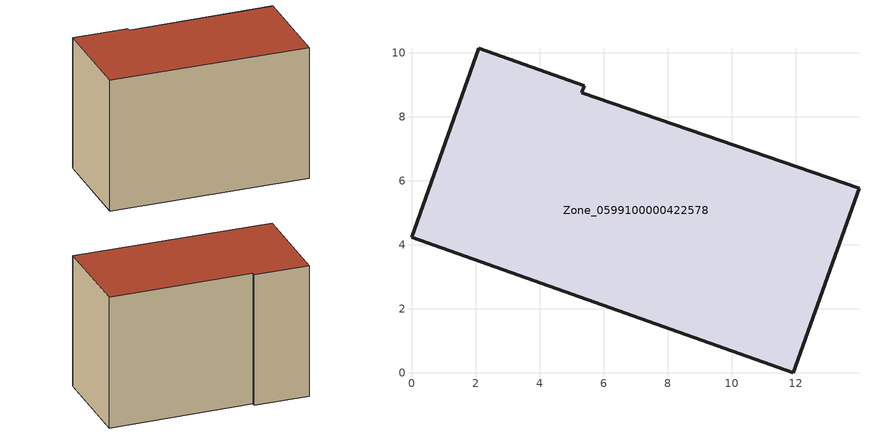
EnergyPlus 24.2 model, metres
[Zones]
Zone_0599100000422578
 floor ground (C_G): 0,4.23 2.1,10.14 5.4,8.97 5.32,8.76 13.98,5.77 11.93,0 z0.57
 wall outside (C_F): 11.93,0 13.98,5.77 5.32,8.76 5.4,8.97 2.1,10.14 0,4.23 11.93,0 z0.57:9.19
 roof outside (C_R): 2.1,10.14 0,4.23 11.93,0 13.98,5.77 5.32,8.76 5.4,8.97 z9.19
[BUILDING]
Pand.0599100000422578: North Axis=0; Terrain=City; Loads Convergence Tolerance Value=0.04; Temperature Convergence Tolerance Value=0.4; Solar Distribution=FullExterior; Maximum Number of Warmup Days=25; Minimum Number of Warmup Days=1
[Site:Location]
Rotterdam.The.Hague.AP_ZH_NLD Design_Conditions: Latitude=51.96; Longitude=4.45; Time Zone=1; Elevation=-4.5
[SITE:GROUNDTEMPERATURE:BUILDINGSURFACE]
18, 18, 18, 18, 18, 18, 18, 18, 18, 18, 18, 18
[MATERIAL] Thermal Absorptance=0.9; Solar Absorptance=0.7; Visible Absorptance=0.7
Name | Roughness | Thickness | Conductivity | Density | Specific Heat
G.TI.1992-2005 | MediumSmooth | 0.15 | 0.06 | 540 | 1210
F.TI.1992-2005 | Rough | 0.3 | 0.12 | 1920 | 840
R.TI.1992-2005 | MediumRough | 0.2 | 0.08 | 1500 | 1000
[CONSTRUCTION]
C_G: G.TI.1992-2005
C_F: F.TI.1992-2005
C_R: R.TI.1992-2005
[ZONE]
Zone_0599100000422578: Type=1; Multiplier=1; Ceiling Height=Autocalculate; Volume=Autocalculate; Floor Area=autocalculate; Part of Total Floor Area=Yes
[ZONEINFILTRATION:DESIGNFLOWRATE]
Infil_Zone_0599100000422578: Zone or ZoneList or Space or SpaceList=Zone_0599100000422578; Schedule=AlwaysOn; Design Flow Rate Calculation Method=Flow/Area; Flow Rate per Floor Area=0.0015; Constant Term Coefficient=1; Temperature Term Coefficient=0; Velocity Term Coefficient=0; Velocity Squared Term Coefficient=0
[HVACTEMPLATE:ZONE:IDEALLOADSAIRSYSTEM]
Zone_0599100000422578: Maximum Heating Supply Air Temperature=50; Minimum Cooling Supply Air Temperature=13; Maximum Heating Supply Air Humidity Ratio=0.0156; Minimum Cooling Supply Air Humidity Ratio=0.0077; Heating Limit=NoLimit; Cooling Limit=NoLimit; Dehumidification Control Type=ConstantSensibleHeatRatio; Cooling Sensible Heat Ratio=0.7; Dehumidification Setpoint=60; Humidification Control Type=None; Humidification Setpoint=30; Outdoor Air Method=None; Outdoor Air Flow Rate per Person=0.00944; Outdoor Air Flow Rate per Zone Floor Area=0; Outdoor Air Flow Rate per Zone=0; Demand Controlled Ventilation Type=None; Outdoor Air Economizer Type=NoEconomizer; Heat Recovery Type=None; Sensible Heat Recovery Effectiveness=0.7; Latent Heat Recovery Effectiveness=0.65
[ZONECONTROL:THERMOSTAT]
ThermostatControl_Zone_0599100000422578: Zone or ZoneList=Zone_0599100000422578; Control Type Schedule=DualSetpointControlType; Control 1=Thermostat_Zone_0599100000422578; Temperature Difference Between Cutout And Setpoint=0
[THERMOSTATSETPOINT:DUALSETPOINT]
Thermostat_Zone_0599100000422578: Heating Setpoint Temperature Schedule=HeatingSetpoint_Zone_0599100000422578; Cooling Setpoint Temperature Schedule=CoolingSetpoint_Zone_0599100000422578
[SCHEDULE:COMPACT]
HeatingSetpoint_Zone_0599100000422578: Through: 12/31, For: AllDays, Until: 24:00, 21
CoolingSetpoint_Zone_0599100000422578: Through: 12/31, For: AllDays, Until: 24:00, 24
DualSetpointControlType: Through: 12/31, For: AllDays, Until: 24:00, 4
AlwaysOn: Through: 12/31, For: AllDays, Until: 24:00, 1
